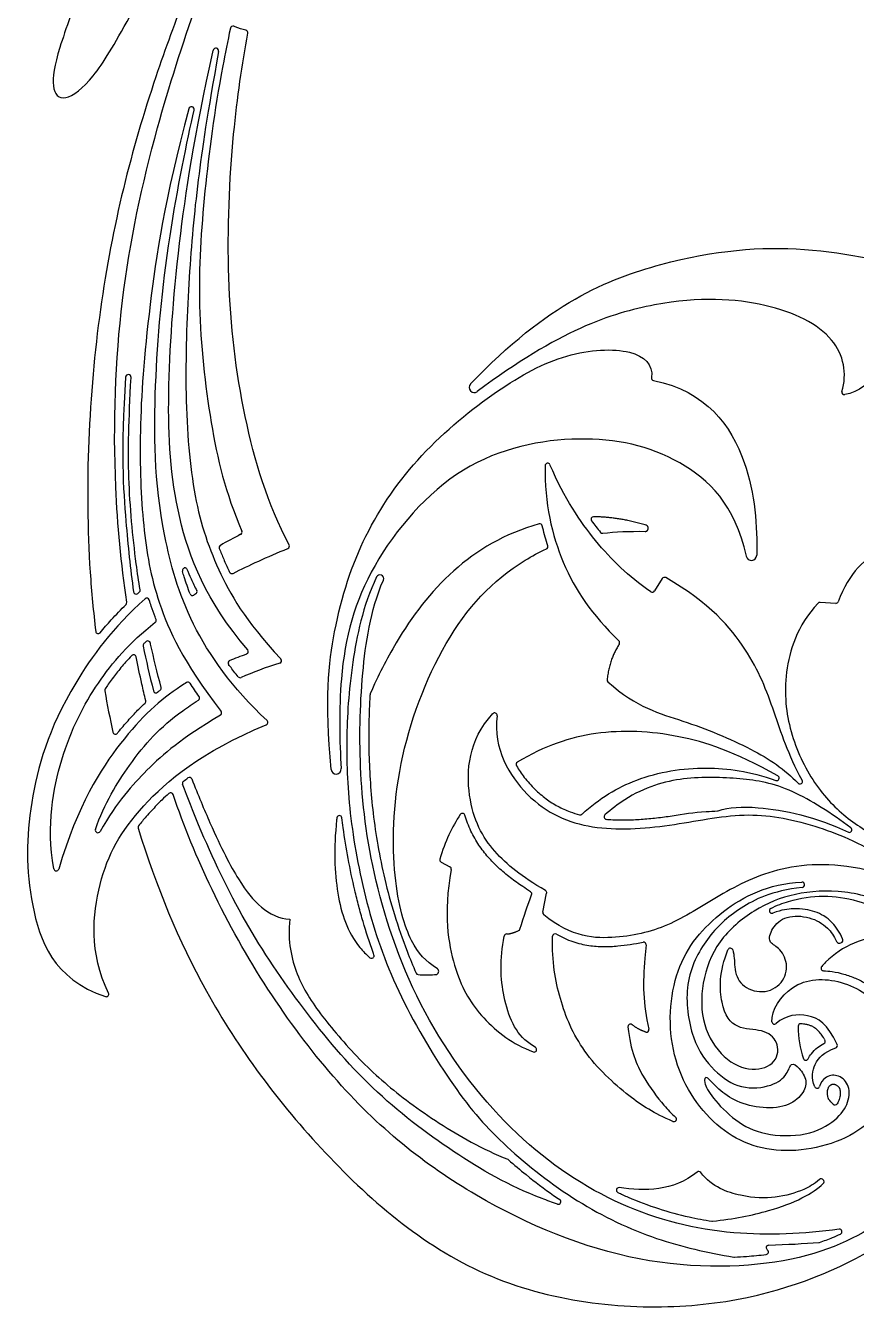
# Model space of a CAD drawing. Header units: millimetres. Extents: x -100 to 100, y -104 to 91.
# Drawn here: x 0.32 to 10.94, y -89.48 to -73.05 of the extents above; entities that cross this region are included whole.
import ezdxf

# ---------------------------------------------------------------- set-up
doc = ezdxf.new("R2010")
doc.units = ezdxf.units.MM
doc.header["$MEASUREMENT"] = 0
doc.layers.add('Layer 03', color=5, linetype='Continuous')

msp = doc.modelspace()

# ---------------------------------------------------------------- linework, layer by layer
at = {"layer": 'Layer 03'}
for p, q in [((8.463, -80.123), (8.363, -80.282)), ((10.681, -80.442), (10.482, -80.428)), ((5.633, -83.75), (5.745, -83.808)), ((6.935, -84.39), (6.983, -84.147)), ((5.549, -85.188), (5.565, -85.188)), ((6.758, -86.153), (6.811, -86.175)), ((6.841, -86.118), (6.771, -86.072))]:
    msp.add_line(p, q, dxfattribs=at)
for centre, radius, start, end in [((2.969, -73.093), 0.0323, 68.0316, 167.9484), ((3.129, -73.145), 0.0323, 349.7365, 76.37), ((2.752, -73.378), 0.0356, 349.6527, 167.4757), ((2.439, -74.126), 0.0356, 346.9837, 164.9544), ((1.632, -77.551), 0.0356, 356.847, 176.2438), ((6.058, -77.681), 0.0648, 136.4621, 306.8022), ((8.356, -77.559), 0.0323, 171.6098, 258.3689), ((10.792, -77.74), 0.0323, 163.33, 279.8306), ((6.996, -78.68), 0.0323, 23.2129, 178.8337), ((6.896, -79.457), 0.0323, 12.8755, 105.5132), ((7.583, -79.365), 0.0323, 89.0565, 216.0894), ((3.054, -79.53), 0.0323, 297.2684, 23.2411), ((7.697, -79.513), 0.0323, 218.6903, 277.1807), ((2.826, -79.727), 0.0323, 119.6442, 201.27), ((3.661, -79.708), 0.0323, 292.362, 27.886), ((6.967, -79.715), 0.0323, 294.3983, 17.8422), ((2.359, -80.005), 0.02, 22.3955, 124.6972), ((9.603, -79.824), 0.0671, 192.111, 358.5058), ((2.356, -80.022), 0.0323, 124.8253, 196.4398), ((2.957, -80.028), 0.0323, 205.6208, 296.838), ((4.85, -80.124), 0.0485, 336.9162, 154.7058), ((8.49, -80.14), 0.0323, 60.0641, 147.825), ((1.731, -80.29), 0.0323, 188.2201, 312.0146), ((1.751, -80.272), 0.0323, 311.489, 9.2295), ((1.868, -80.406), 0.145, 131.489, 131.7174), ((2.479, -80.293), 0.0323, 301.4397, 27.2631), ((8.336, -80.265), 0.0323, 236.0191, 327.825), ((1.58, -80.432), 0.0323, 314.4793, 8.3647), ((1.868, -80.406), 0.0323, 17.4317, 131.7174), ((2.452, -80.31), 0.0323, 200.7991, 301.7482), ((10.479, -80.46), 0.0323, 86.0515, 137.0952), ((10.684, -80.409), 0.0323, 266.0515, 340.5216), ((1.247, -80.795), 0.0323, 186.9938, 320.6044), ((1.956, -80.658), 0.0323, 308.5058, 21.1295), ((1.853, -80.979), 0.0323, 132.6105, 191.7154), ((1.882, -80.953), 0.0323, 12.4426, 131.9861), ((7.885, -80.944), 0.0323, 326.8551, 45.3452), ((1.7, -81.129), 0.0323, 11.2119, 136.367), ((3.135, -81.057), 0.0323, 289.5215, 40.3633), ((2.94, -81.201), 0.0323, 112.6893, 216.3209), ((3.56, -81.174), 0.0323, 287.4549, 42.7184), ((2.394, -81.481), 0.0323, 33.6883, 121.8595), ((3.062, -81.359), 0.0323, 219.0495, 293.5705), ((7.789, -81.421), 0.0323, 173.8343, 228.2646), ((1.362, -81.553), 0.0323, 145.9985, 190.1644), ((1.986, -81.552), 0.0323, 194.3556, 308.8261), ((2.021, -81.524), 0.0323, 307.933, 15.1934), ((4.757, -81.608), 0.0323, 156.6701, 176.4022), ((1.824, -81.692), 0.0323, 313.0214, 13.5282), ((2.511, -81.65), 0.0323, 302.3519, 35.3961), ((2.794, -81.842), 0.0323, 301.0659, 37.5131), ((3.384, -81.964), 0.0323, 292.4173, 46.7654), ((6.317, -81.873), 0.0323, 352.9913, 137.274), ((1.467, -82.081), 0.0323, 192.326, 321.1645), ((4.291, -82.558), 0.0647, 185.4598, 3.8728), ((6.625, -82.5), 0.0323, 121.1524, 209.979), ((2.357, -82.741), 0.0323, 127.8621, 200.2764), ((2.414, -82.698), 0.0323, 21.3614, 126.6839), ((9.926, -82.674), 0.0323, 250.776, 61.1396), ((10.223, -82.718), 0.0323, 223.4689, 28.4579), ((2.173, -82.894), 0.0323, 19.0442, 132.0126), ((9.167, -83.063), 0.0323, 274.5122, 287.9404), ((4.332, -83.187), 0.0323, 6.7779, 173.389), ((5.906, -83.158), 0.0323, 16.5214, 146.3584), ((7.413, -83.114), 0.0323, 254.6039, 313.3771), ((7.75, -83.17), 0.0323, 131.6171, 265.5517), ((1.242, -83.341), 0.0323, 160.8653, 329.9832), ((1.788, -83.304), 0.0323, 141.7493, 197.1519), ((10.857, -83.337), 0.0323, 244.326, 53.2917), ((5.648, -83.721), 0.0323, 163.6405, 242.8055), ((0.71, -83.829), 0.0323, 189.4817, 343.3467), ((5.731, -83.837), 0.0323, 350.0378, 62.8055), ((10.249, -84.039), 0.0336, 276.6521, 92.4754), ((6.761, -84.156), 0.0323, 339.0356, 57.5831), ((6.952, -84.141), 0.0323, 348.6567, 59.0617), ((6.966, -84.396), 0.0323, 168.6567, 230.6162), ((9.865, -84.37), 0.0323, 118.3176, 290.5849), ((6.473, -84.7), 0.0323, 91.2246, 168.9279), ((6.611, -84.596), 0.0323, 294.6901, 343.0643), ((7.092, -84.698), 0.0323, 60.6825, 177.9934), ((10.731, -84.745), 0.0418, 204.9779, 24.1058), ((8.223, -84.803), 0.0323, 353.8204, 102.7572), ((9.333, -84.882), 0.0323, 18.4602, 157.4179), ((4.744, -84.946), 0.0323, 230.1785, 20.1919), ((5.343, -85.154), 0.0323, 203.5828, 266.5685), ((5.563, -85.147), 0.0404, 272.2953, 56.0259), ((10.526, -85.106), 0.0323, 139.2403, 268.2016), ((1.349, -85.438), 0.0323, 251.0381, 25.4313), ((8.056, -85.853), 0.0323, 52.0591, 185.676), ((8.261, -85.891), 0.0323, 252.0924, 14.2705), ((9.897, -85.789), 0.0323, 183.5152, 311.7666), ((10.233, -85.848), 0.0323, 86.9627, 178.2712), ((10.515, -86.04), 0.0323, 297.9574, 30.0386), ((6.823, -86.145), 0.0323, 248.1986, 56.669), ((10.67, -86.095), 0.0323, 290.4034, 24.5295), ((10.298, -86.251), 0.0323, 199.2689, 332.4836), ((10.443, -86.608), 0.0323, 203.41, 344.2843), ((10.615, -86.761), 0.0323, 187.8458, 222.393), ((10.672, -86.822), 0.0323, 223.384, 330.6253), ((8.611, -87.035), 0.0323, 246.2553, 48.5249), ((6.473, -87.579), 0.0323, 48.5098, 67.8825), ((8.928, -87.736), 0.0323, 37.311, 129.4482), ((10.496, -87.834), 0.0356, 314.2254, 131.2612), ((7.907, -87.943), 0.0323, 82.4727, 244.631), ((7.133, -88.091), 0.0323, 251.4247, 55.9346), ((9.103, -88.308), 0.0323, 261.3747, 276.2267), ((10.729, -88.475), 0.0323, 294.4812, 97.4983), ((9.824, -88.679), 0.0323, 91.9018, 236.6241), ((10.465, -88.58), 0.0323, 274.3183, 288.7296), ((9.383, -88.767), 0.0323, 260.6206, 272.4466), ((9.788, -88.733), 0.0323, 277.4278, 56.6241)]:
    msp.add_arc(centre, radius, start, end, dxfattribs=at)
for points, knots in [([(0.925, -51.671), (0.925, -53.834), (0.916, -56.775), (0.89, -59.757), (0.799, -61.555), (0.806, -63.657), (1.256, -64.403), (1.436, -64.802), (1.359, -65.252), (1.293, -65.949), (1.385, -66.445), (1.309, -66.958), (1.183, -68.132), (1.234, -68.998), (1.267, -70.533), (1.225, -71.566), (1.063, -72.492), (0.71, -73.408), (0.634, -73.87), (0.794, -74.055), (1.181, -73.761), (1.531, -73.161), (1.927, -72.443), (2.082, -72.153)], [1314.773096, 1314.773096, 1314.773096, 1314.773096, 1320.856402, 1327.045912, 1333.235421, 1339.424931, 1345.614441, 1351.803951, 1357.99346, 1364.18297, 1370.37248, 1376.561989, 1382.751499, 1388.941009, 1395.130519, 1401.320028, 1407.509538, 1413.699048, 1419.888558, 1426.078067, 1432.267577, 1438.457087, 1442.225735, 1442.225735, 1442.225735, 1442.225735]), ([(2.368, -72.656), (2.237, -72.992), (1.768, -74.258), (1.178, -76.575), (1.059, -79.236), (1.185, -80.552), (1.215, -80.799)], [202.334999, 202.334999, 202.334999, 202.334999, 206.470741, 217.095379, 227.720017, 230.24362, 230.24362, 230.24362, 230.24362]), ([(1.612, -80.427), (1.539, -79.929), (1.418, -78.611), (1.495, -76.532), (1.923, -74.541), (2.324, -73.296), (2.51, -72.767)], [171.092933, 171.092933, 171.092933, 171.092933, 176.395286, 185.358769, 194.322253, 200.96882, 200.96882, 200.96882, 200.96882]), ([(2.937, -73.087), (2.902, -73.252), (2.749, -74.018), (2.594, -75.187), (2.5, -76.62), (2.668, -78.154), (2.873, -79.027), (3.084, -79.517)], [304.611482, 304.611482, 304.611482, 304.611482, 307.556161, 318.620071, 329.683981, 340.747892, 351.60748, 351.60748, 351.60748, 351.60748]), ([(3.137, -73.114), (3.09, -73.102), (3.038, -73.086), (2.987, -73.066), (2.981, -73.063)], [303.249409, 303.249409, 303.249409, 303.249409, 304.132178, 304.262706, 304.262706, 304.262706, 304.262706]), ([(3.69, -79.693), (3.414, -79.171), (3.074, -78.053), (2.869, -76.305), (2.947, -74.481), (3.089, -73.547), (3.161, -73.151)], [260.316409, 260.316409, 260.316409, 260.316409, 271.297935, 282.500443, 293.702952, 302.947001, 302.947001, 302.947001, 302.947001]), ([(3.16, -81.036), (2.62, -80.401), (2.195, -79.304), (2.113, -77.83), (2.245, -75.971), (2.473, -74.471), (2.717, -73.371)], [276.716982, 276.716982, 276.716982, 276.716982, 289.456222, 302.434665, 315.413107, 327.215518, 327.215518, 327.215518, 327.215518]), ([(2.787, -73.385), (2.643, -74.174), (2.501, -75.136), (2.405, -76.212), (2.343, -77.694), (2.44, -79.066), (2.741, -79.993), (3.117, -80.647), (3.583, -81.152)], [327.898309, 327.898309, 327.898309, 327.898309, 335.695542, 344.417375, 353.139207, 361.86104, 370.582872, 379.095402, 379.095402, 379.095402, 379.095402]), ([(2.405, -74.117), (2.096, -75.266), (1.863, -76.833), (1.76, -78.282), (1.811, -79.496), (1.967, -80.384), (2.325, -81.178), (2.82, -81.823)], [758.618261, 758.618261, 758.618261, 758.618261, 768.11399, 778.542365, 788.97074, 799.399115, 809.675763, 809.675763, 809.675763, 809.675763]), ([(3.406, -81.94), (2.507, -81.095), (1.964, -79.462), (1.952, -77.664), (2.106, -75.895), (2.386, -74.516), (2.474, -74.134)], [706.868441, 706.868441, 706.868441, 706.868441, 719.973924, 733.257017, 746.540111, 757.934903, 757.934903, 757.934903, 757.934903]), ([(6.011, -77.636), (6.999, -76.596), (8.576, -75.97), (10.307, -75.826), (11.905, -76.216), (13.314, -76.424), (14.656, -76.147), (15.498, -75.67), (15.783, -75.447)], [434.518781, 434.518781, 434.518781, 434.518781, 445.58247, 457.061055, 468.539641, 480.018227, 491.496812, 501.171449, 501.171449, 501.171449, 501.171449]), ([(10.761, -77.731), (10.829, -77.504), (10.742, -77.009), (9.848, -76.57), (8.511, -76.493), (7.14, -76.952), (6.096, -77.733)], [396.380158, 396.380158, 396.380158, 396.380158, 405.258651, 414.757148, 424.255644, 433.326528, 433.326528, 433.326528, 433.326528]), ([(4.227, -82.564), (4.141, -81.668), (4.25, -80.686), (4.615, -79.558), (5.336, -78.517), (6.372, -77.673), (7.233, -77.211), (8.12, -77.164), (8.348, -77.39), (8.324, -77.554)], [316.814292, 316.814292, 316.814292, 316.814292, 323.41611, 330.925838, 338.435567, 345.945295, 353.455024, 360.964752, 368.048342, 368.048342, 368.048342, 368.048342]), ([(1.596, -77.549), (1.534, -78.502), (1.591, -79.343), (1.656, -79.994), (1.699, -80.294)], [89.542453, 89.542453, 89.542453, 89.542453, 97.946926, 104.436322, 104.436322, 104.436322, 104.436322]), ([(1.782, -80.267), (1.765, -80.159), (1.698, -79.705), (1.618, -78.836), (1.637, -78.109), (1.667, -77.553)], [75.3796, 75.3796, 75.3796, 75.3796, 77.24197, 83.101147, 88.853619, 88.853619, 88.853619, 88.853619]), ([(8.35, -77.591), (9.025, -77.73), (9.615, -78.534), (9.68, -79.463), (9.67, -79.826)], [368.351189, 368.351189, 368.351189, 368.351189, 378.368781, 386.837789, 386.837789, 386.837789, 386.837789]), ([(9.538, -79.839), (9.396, -79.178), (8.691, -78.508), (7.449, -78.242), (5.852, -78.557), (4.649, -79.964), (4.314, -81.196), (4.333, -82.215), (4.356, -82.554)], [388.043253, 388.043253, 388.043253, 388.043253, 397.505261, 407.560883, 417.616504, 427.672125, 437.727747, 444.914965, 444.914965, 444.914965, 444.914965]), ([(8.317, -80.292), (8.022, -80.092), (7.625, -79.703), (7.213, -79.106), (7.025, -78.668)], [259.896182, 259.896182, 259.896182, 259.896182, 266.786964, 273.248235, 273.248235, 273.248235, 273.248235]), ([(6.963, -78.68), (6.954, -79.163), (7.158, -80.012), (7.561, -80.578), (7.908, -80.921)], [273.791454, 273.791454, 273.791454, 273.791454, 281.46606, 289.757766, 289.757766, 289.757766, 289.757766]), ([(6.887, -79.425), (6.445, -79.548), (5.732, -79.976), (5.118, -80.799), (4.824, -81.369), (4.727, -81.595)], [108.190215, 108.190215, 108.190215, 108.190215, 115.402465, 122.6592, 127.096343, 127.096343, 127.096343, 127.096343]), ([(6.998, -79.705), (6.995, -79.696), (6.968, -79.612), (6.945, -79.526), (6.928, -79.449)], [195.713306, 195.713306, 195.713306, 195.713306, 195.886002, 197.35189, 197.35189, 197.35189, 197.35189]), ([(13.477, -80.06), (13.31, -79.878), (12.844, -79.541), (12.036, -79.453), (11.297, -79.657), (10.844, -80.052), (10.714, -80.42)], [349.814882, 349.814882, 349.814882, 349.814882, 354.528224, 360.016773, 365.505321, 370.88205, 370.88205, 370.88205, 370.88205]), ([(2.796, -79.738), (2.814, -79.784), (2.843, -79.855), (2.884, -79.949), (2.91, -80.004), (2.925, -80.036), (2.928, -80.042)], [353.099179, 353.099179, 353.099179, 353.099179, 354.013698, 354.509422, 355.010903, 355.148651, 355.148651, 355.148651, 355.148651]), ([(5.586, -85.114), (5.431, -85.009), (5.248, -84.837), (4.998, -84.035), (5.024, -82.512), (5.64, -80.855), (6.35, -80.077), (6.884, -79.788), (6.98, -79.744)], [151.650543, 151.650543, 151.650543, 151.650543, 159.901401, 168.353099, 176.804798, 185.256496, 193.708194, 195.422032, 195.422032, 195.422032, 195.422032]), ([(2.422, -80.321), (2.395, -80.249), (2.361, -80.152), (2.332, -80.055), (2.325, -80.032)], [4.564733, 4.564733, 4.564733, 4.564733, 6.007767, 6.456273, 6.456273, 6.456273, 6.456273]), ([(2.378, -79.997), (2.396, -80.041), (2.437, -80.136), (2.482, -80.229), (2.508, -80.279)], [6.972982, 6.972982, 6.972982, 6.972982, 7.847956, 8.890022, 8.890022, 8.890022, 8.890022]), ([(4.807, -80.103), (4.629, -80.478), (4.465, -81.303), (4.412, -82.187), (4.447, -83.151), (4.677, -84.354), (5.065, -85.444), (5.815, -86.692), (6.421, -87.378), (7.368, -88.122), (8.355, -88.59), (9.042, -88.743), (9.378, -88.799)], [475.811548, 475.811548, 475.811548, 475.811548, 481.78435, 488.662033, 495.539716, 502.417399, 509.295083, 516.172766, 523.050449, 529.928132, 536.805816, 543.189064, 543.189064, 543.189064, 543.189064]), ([(10.725, -88.443), (10.271, -88.503), (9.312, -88.551), (7.921, -88.205), (6.579, -87.321), (5.397, -85.817), (4.748, -84.041), (4.574, -82.575), (4.601, -81.417), (4.724, -80.544), (4.895, -80.143)], [392.582143, 392.582143, 392.582143, 392.582143, 402.01578, 412.614632, 423.213483, 433.812335, 444.411186, 455.010038, 465.608889, 474.881381, 474.881381, 474.881381, 474.881381]), ([(10.251, -82.702), (10.075, -82.378), (9.881, -81.771), (9.61, -81.066), (9.075, -80.439), (8.507, -80.112)], [237.891084, 237.891084, 237.891084, 237.891084, 244.227013, 251.22043, 258.105643, 258.105643, 258.105643, 258.105643]), ([(1.847, -80.381), (1.431, -80.752), (0.681, -81.78), (0.33, -83.023), (0.314, -84.237), (0.67, -85.24), (1.338, -85.469)], [887.224306, 887.224306, 887.224306, 887.224306, 894.073091, 906.183879, 918.294667, 929.986786, 929.986786, 929.986786, 929.986786]), ([(1.272, -80.816), (1.318, -80.76), (1.424, -80.637), (1.538, -80.519), (1.603, -80.455)], [230.710009, 230.710009, 230.710009, 230.710009, 232.048, 233.738116, 233.738116, 233.738116, 233.738116]), ([(1.986, -80.646), (1.982, -80.635), (1.961, -80.579), (1.931, -80.496), (1.908, -80.423), (1.899, -80.396)], [885.187168, 885.187168, 885.187168, 885.187168, 885.403489, 886.306087, 886.825373, 886.825373, 886.825373, 886.825373]), ([(10.456, -80.438), (10.183, -80.732), (9.992, -81.356), (10.072, -82.09), (10.39, -82.766), (10.834, -83.222), (11.318, -83.488), (11.837, -83.877), (12.268, -84.397), (12.429, -84.788)], [270.526062, 270.526062, 270.526062, 270.526062, 275.523254, 280.584565, 285.645877, 290.707189, 295.7685, 300.829812, 305.384116, 305.384116, 305.384116, 305.384116]), ([(0.678, -83.834), (0.583, -83.265), (0.759, -82.325), (1.207, -81.45), (1.642, -80.949), (1.976, -80.683)], [859.292098, 859.292098, 859.292098, 859.292098, 867.54841, 876.441174, 884.933663, 884.933663, 884.933663, 884.933663]), ([(2.052, -81.515), (2.001, -81.325), (1.955, -81.136), (1.915, -80.952), (1.913, -80.946)], [1.192608, 1.192608, 1.192608, 1.192608, 4.186218, 4.290351, 4.290351, 4.290351, 4.290351]), ([(1.677, -81.107), (1.65, -81.135), (1.582, -81.209), (1.48, -81.331), (1.395, -81.447), (1.348, -81.515), (1.335, -81.535)], [16.235849, 16.235849, 16.235849, 16.235849, 16.968314, 18.090172, 19.184505, 19.629172, 19.629172, 19.629172, 19.629172]), ([(1.855, -81.685), (1.838, -81.614), (1.794, -81.426), (1.755, -81.239), (1.732, -81.123)], [13.851595, 13.851595, 13.851595, 13.851595, 14.58608, 15.798975, 15.798975, 15.798975, 15.798975]), ([(2.377, -81.453), (2.353, -81.468), (2.056, -81.658), (1.577, -82.089), (0.987, -83.016), (0.741, -83.838)], [841.787431, 841.787431, 841.787431, 841.787431, 842.512174, 850.837199, 858.755007, 858.755007, 858.755007, 858.755007]), ([(7.768, -81.445), (8.138, -81.775), (8.723, -81.921), (9.609, -82.283), (10.031, -82.562), (10.199, -82.74)], [219.985836, 219.985836, 219.985836, 219.985836, 225.902982, 231.885558, 237.315164, 237.315164, 237.315164, 237.315164]), ([(2.006, -81.577), (2.009, -81.575), (2.02, -81.566), (2.032, -81.556), (2.041, -81.549)], [9.1283873, 9.1283873, 9.1283873, 9.1283873, 9.1932096, 9.4067609, 9.4067609, 9.4067609, 9.4067609]), ([(4.724, -81.606), (4.723, -81.624), (4.715, -81.76), (4.706, -82.014), (4.708, -82.373), (4.726, -82.744), (4.761, -83.133), (4.821, -83.544), (4.91, -83.977), (5.034, -84.43), (5.172, -84.83), (5.273, -85.076), (5.313, -85.167)], [127.165221, 127.165221, 127.165221, 127.165221, 127.510406, 129.68702, 131.882649, 134.165828, 136.577369, 139.135378, 141.862233, 144.777746, 147.846745, 149.707593, 149.707593, 149.707593, 149.707593]), ([(1.211, -83.33), (1.325, -83.002), (1.7, -82.39), (2.072, -81.986), (2.457, -81.723), (2.528, -81.677)], [824.682461, 824.682461, 824.682461, 824.682461, 830.665391, 838.301113, 839.889474, 839.889474, 839.889474, 839.889474]), ([(1.492, -82.101), (1.501, -82.09), (1.55, -82.03), (1.64, -81.925), (1.75, -81.808), (1.819, -81.741), (1.846, -81.716)], [22.166171, 22.166171, 22.166171, 22.166171, 22.42705, 23.617848, 24.727865, 25.405702, 25.405702, 25.405702, 25.405702]), ([(2.811, -81.87), (2.294, -82.181), (1.917, -82.504), (1.49, -82.976), (1.27, -83.357)], [810.012428, 810.012428, 810.012428, 810.012428, 817.643125, 824.092128, 824.092128, 824.092128, 824.092128]), ([(6.968, -84.113), (6.664, -83.931), (6.283, -83.64), (5.93, -83.015), (5.979, -82.191), (6.294, -81.851)], [250.347088, 250.347088, 250.347088, 250.347088, 256.444933, 262.672548, 268.482882, 268.482882, 268.482882, 268.482882]), ([(6.35, -81.877), (6.297, -82.301), (6.727, -83.02), (7.539, -83.366), (8.566, -83.301), (9.528, -83.085), (10.329, -83.235), (10.994, -83.496), (11.304, -83.706)], [268.986523, 268.986523, 268.986523, 268.986523, 275.194278, 281.87518, 288.556083, 295.236986, 301.917888, 307.571703, 307.571703, 307.571703, 307.571703]), ([(1.378, -85.425), (1.129, -84.902), (1.221, -83.91), (1.684, -83.084), (2.558, -82.339), (3.396, -81.994)], [677.583153, 677.583153, 677.583153, 677.583153, 686.999157, 696.823056, 706.469291, 706.469291, 706.469291, 706.469291]), ([(9.942, -82.645), (9.372, -82.331), (8.651, -82.09), (7.614, -82.041), (6.961, -82.259), (6.608, -82.472)], [181.802175, 181.802175, 181.802175, 181.802175, 189.756548, 198.069064, 206.086926, 206.086926, 206.086926, 206.086926]), ([(6.597, -82.516), (6.627, -82.568), (6.698, -82.674), (6.826, -82.816), (6.97, -82.94), (7.122, -83.037), (7.268, -83.103), (7.363, -83.134), (7.405, -83.145)], [155.120391, 155.120391, 155.120391, 155.120391, 156.232507, 157.485784, 158.654433, 159.754626, 160.82176, 161.616089, 161.616089, 161.616089, 161.616089]), ([(7.436, -83.137), (7.655, -82.931), (8.157, -82.638), (8.975, -82.502), (9.579, -82.587), (9.916, -82.704)], [161.821246, 161.821246, 161.821246, 161.821246, 168.011186, 175.101884, 181.207494, 181.207494, 181.207494, 181.207494]), ([(7.123, -88.122), (7.055, -88.099), (6.552, -87.918), (5.795, -87.481), (4.727, -86.674), (3.848, -85.625), (3.107, -84.529), (2.633, -83.54), (2.392, -82.928), (2.327, -82.752)], [349.675281, 349.675281, 349.675281, 349.675281, 350.965749, 359.463674, 367.961598, 376.459523, 384.957448, 393.455373, 396.812707, 396.812707, 396.812707, 396.812707]), ([(2.444, -82.686), (2.523, -82.887), (2.762, -83.462), (3.056, -84.023), (3.315, -84.343), (3.565, -84.478), (3.698, -84.478)], [293.276167, 293.276167, 293.276167, 293.276167, 296.229663, 302.088839, 307.948015, 313.807191, 313.807191, 313.807191, 313.807191]), ([(10.876, -83.311), (10.628, -83.126), (10.064, -82.764), (9.477, -82.674), (8.737, -82.645), (8.158, -82.811), (7.811, -83.072), (7.728, -83.146)], [125.46235, 125.46235, 125.46235, 125.46235, 130.25603, 135.553852, 140.851673, 146.149495, 147.897023, 147.897023, 147.897023, 147.897023]), ([(2.152, -82.87), (2.121, -82.898), (2.044, -82.97), (1.948, -83.069), (1.849, -83.179), (1.795, -83.244), (1.763, -83.284)], [407.792836, 407.792836, 407.792836, 407.792836, 408.557087, 409.744514, 410.362644, 411.306831, 411.306831, 411.306831, 411.306831]), ([(12.146, -87.355), (12.123, -87.4), (11.944, -87.728), (11.418, -88.304), (10.272, -88.917), (8.175, -88.979), (6.026, -88.097), (4.229, -86.674), (2.866, -84.579), (2.344, -83.29), (2.204, -82.884)], [348.054548, 348.054548, 348.054548, 348.054548, 349.478039, 358.441522, 367.405005, 376.368487, 385.33197, 394.295453, 403.258935, 407.398502, 407.398502, 407.398502, 407.398502]), ([(7.747, -83.202), (7.766, -83.204), (7.849, -83.209), (7.998, -83.212), (8.193, -83.203), (8.39, -83.184), (8.661, -83.148), (8.906, -83.104), (9.124, -83.098), (9.169, -83.095)], [106.572039, 106.572039, 106.572039, 106.572039, 106.932657, 108.116877, 109.325834, 110.553713, 111.793635, 114.39382, 115.176054, 115.176054, 115.176054, 115.176054]), ([(9.177, -83.093), (9.317, -83.048), (9.732, -83.018), (10.436, -83.171), (10.843, -83.366)], [115.222927, 115.222927, 115.222927, 115.222927, 119.03757, 124.872549, 124.872549, 124.872549, 124.872549]), ([(4.3, -83.183), (4.299, -83.192), (4.257, -83.565), (4.28, -84.187), (4.45, -84.693), (4.674, -84.93), (4.723, -84.971)], [38.150247, 38.150247, 38.150247, 38.150247, 38.329136, 45.58587, 52.842605, 54.515202, 54.515202, 54.515202, 54.515202]), ([(4.774, -84.935), (4.77, -84.924), (4.719, -84.784), (4.652, -84.577), (4.578, -84.31), (4.512, -84.042), (4.442, -83.709), (4.391, -83.399), (4.369, -83.225), (4.364, -83.183)], [55.038847, 55.038847, 55.038847, 55.038847, 55.247344, 57.808969, 59.087994, 60.373941, 62.932265, 65.406364, 66.192037, 66.192037, 66.192037, 66.192037]), ([(6.778, -84.128), (6.744, -84.107), (6.656, -84.05), (6.517, -83.95), (6.368, -83.825), (6.232, -83.686), (6.111, -83.531), (6.008, -83.352), (5.958, -83.219), (5.937, -83.149)], [154.293175, 154.293175, 154.293175, 154.293175, 155.038228, 156.240941, 157.47184, 158.640534, 159.845143, 161.111846, 162.464936, 162.464936, 162.464936, 162.464936]), ([(1.758, -83.313), (1.991, -84.069), (2.589, -85.526), (4.063, -87.517), (6.153, -89.294), (8.982, -89.572), (10.952, -88.915), (11.995, -88.151), (12.343, -87.523), (12.428, -87.325)], [411.500222, 411.500222, 411.500222, 411.500222, 420.844944, 431.469581, 442.094219, 452.718857, 463.343495, 473.968133, 478.728242, 478.728242, 478.728242, 478.728242]), ([(11.268, -83.902), (11.262, -83.9), (10.777, -83.758), (9.986, -83.763), (9.223, -84.142), (8.574, -84.577), (7.91, -84.743), (7.306, -84.717), (6.946, -84.421)], [219.33148, 219.33148, 219.33148, 219.33148, 219.414679, 225.218383, 231.022088, 236.825792, 242.629496, 248.354137, 248.354137, 248.354137, 248.354137]), ([(5.762, -83.842), (5.66, -84.424), (5.787, -85.164), (6.098, -85.716), (6.514, -86.056), (6.758, -86.153)], [167.069523, 167.069523, 167.069523, 167.069523, 172.764493, 178.535605, 184.306717, 184.306717, 184.306717, 184.306717]), ([(9.865, -85.791), (9.856, -85.647), (10.108, -85.243), (10.765, -85.219), (11.367, -85.608), (11.526, -86.413), (11.14, -87.23), (10.002, -87.548), (9.116, -87.207), (8.507, -86.254), (8.577, -85.063), (9.173, -84.357), (9.812, -84.024), (10.248, -84.005)], [353.334774, 353.334774, 353.334774, 353.334774, 358.574139, 364.619061, 370.663983, 376.708904, 382.753826, 388.798748, 394.84367, 400.888591, 406.933513, 412.978435, 418.719402, 418.719402, 418.719402, 418.719402]), ([(10.253, -84.072), (9.86, -84.118), (9.416, -84.338), (9.024, -84.701), (8.722, -85.282), (8.831, -86.048), (9.121, -86.432), (9.463, -86.666), (9.891, -86.618), (10.074, -86.458), (10.103, -86.297), (10.215, -86.373), (10.325, -86.546), (10.269, -86.716), (10.066, -86.886), (9.704, -86.903), (9.367, -86.8), (9.149, -86.63), (9.019, -86.463), (8.987, -86.551), (9.082, -86.748), (9.397, -87.069), (9.749, -87.246), (10.324, -87.263), (10.705, -87.049), (10.858, -86.819), (10.86, -86.574), (10.696, -86.456), (10.557, -86.483), (10.488, -86.566), (10.474, -86.617)], [419.357345, 419.357345, 419.357345, 419.357345, 421.466992, 423.691448, 425.915905, 428.140361, 430.364818, 432.589274, 434.813731, 437.038188, 439.262644, 441.487101, 443.711557, 445.936014, 448.16047, 450.384927, 452.609383, 454.83384, 457.058297, 459.282753, 461.50721, 463.731666, 465.956123, 468.180579, 470.405036, 472.629492, 474.853949, 477.078406, 479.302862, 480.777549, 480.777549, 480.777549, 480.777549]), ([(11.48, -84.43), (11.241, -84.216), (10.768, -84.096), (10.146, -84.133), (9.634, -84.343), (9.156, -84.742), (8.952, -85.296), (8.961, -85.844), (9.238, -86.279), (9.621, -86.445), (9.942, -86.32), (9.958, -86.037), (9.756, -85.878), (9.404, -85.898), (9.198, -85.627), (9.188, -85.147), (9.303, -84.87)], [254.591883, 254.591883, 254.591883, 254.591883, 257.603636, 260.796147, 263.988658, 267.181168, 270.373679, 273.56619, 276.758701, 279.951212, 283.143723, 286.336234, 289.528745, 292.721256, 295.913767, 298.88639, 298.88639, 298.88639, 298.88639]), ([(9.85, -84.342), (9.926, -84.301), (10.163, -84.215), (10.525, -84.165), (10.947, -84.224), (11.217, -84.339), (11.413, -84.507)], [242.754756, 242.754756, 242.754756, 242.754756, 244.293092, 247.496369, 250.699646, 253.604668, 253.604668, 253.604668, 253.604668]), ([(10.769, -84.728), (10.734, -84.649), (10.618, -84.477), (10.42, -84.373), (10.201, -84.332), (9.99, -84.358), (9.877, -84.4)], [234.506424, 234.506424, 234.506424, 234.506424, 236.106078, 238.422857, 240.739637, 242.153429, 242.153429, 242.153429, 242.153429]), ([(3.698, -84.478), (3.668, -84.765), (3.765, -85.208), (4.08, -85.699), (4.619, -86.324), (5.192, -86.817), (5.895, -87.282), (6.328, -87.485), (6.485, -87.549)], [313.807191, 313.807191, 313.807191, 313.807191, 319.216191, 324.62519, 330.034189, 335.443188, 340.852188, 343.889674, 343.889674, 343.889674, 343.889674]), ([(9.363, -84.872), (9.386, -84.94), (9.379, -85.121), (9.451, -85.334), (9.748, -85.447), (10.015, -85.31), (10.083, -85.044), (9.953, -84.822), (9.81, -84.788), (9.854, -84.593), (10.038, -84.425), (10.356, -84.442), (10.572, -84.567), (10.66, -84.692), (10.693, -84.763)], [299.371444, 299.371444, 299.371444, 299.371444, 300.617666, 302.281891, 303.946116, 305.610341, 307.274566, 308.938791, 310.603017, 312.267242, 313.931467, 315.595692, 317.259917, 318.501646, 318.501646, 318.501646, 318.501646]), ([(6.771, -86.072), (6.582, -85.947), (6.401, -85.484), (6.382, -84.995), (6.441, -84.694)], [185.899397, 185.899397, 185.899397, 185.899397, 190.657944, 195.277093, 195.277093, 195.277093, 195.277093]), ([(8.598, -87.065), (8.358, -86.96), (8.014, -86.748), (7.414, -86.178), (7.132, -85.5), (7.05, -85.017), (7.06, -84.701), (7.06, -84.697)], [34.184802, 34.184802, 34.184802, 34.184802, 38.598623, 43.896445, 49.194267, 54.492089, 54.560778, 54.560778, 54.560778, 54.560778]), ([(7.108, -84.67), (7.142, -84.689), (7.21, -84.724), (7.316, -84.766), (7.421, -84.796), (7.552, -84.822), (7.71, -84.833), (7.94, -84.82), (8.106, -84.796), (8.216, -84.771)], [54.97027, 54.97027, 54.97027, 54.97027, 55.686671, 56.406626, 57.083453, 57.720275, 58.900791, 60.031935, 62.018836, 62.018836, 62.018836, 62.018836]), ([(12.683, -86.194), (12.689, -85.945), (12.61, -85.393), (12.193, -84.855), (11.339, -84.584), (10.739, -84.826), (10.518, -85.066), (10.502, -85.085)], [108.289063, 108.289063, 108.289063, 108.289063, 115.305123, 125.929761, 136.554398, 147.179036, 148.052552, 148.052552, 148.052552, 148.052552]), ([(8.255, -84.806), (8.249, -84.864), (8.214, -85.242), (8.212, -85.568), (8.292, -85.883)], [62.399097, 62.399097, 62.399097, 62.399097, 63.472968, 69.475325, 69.475325, 69.475325, 69.475325]), ([(10.525, -85.139), (10.562, -85.14), (10.65, -85.148), (10.788, -85.178), (10.937, -85.231), (11.078, -85.305), (11.208, -85.401), (11.304, -85.499), (11.357, -85.569), (11.376, -85.597), (11.38, -85.602)], [85.276849, 85.276849, 85.276849, 85.276849, 85.953635, 86.920451, 87.893495, 88.876985, 89.873393, 90.887752, 91.404276, 91.512767, 91.512767, 91.512767, 91.512767]), ([(10.7, -86.081), (10.576, -85.811), (10.351, -85.674), (10.043, -85.701), (9.919, -85.813)], [346.358018, 346.358018, 346.358018, 346.358018, 349.731907, 352.887092, 352.887092, 352.887092, 352.887092]), ([(8.023, -85.856), (8.054, -86.167), (8.222, -86.532), (8.456, -86.829), (8.58, -86.965), (8.632, -87.011)], [71.654332, 71.654332, 71.654332, 71.654332, 74.640368, 77.873556, 79.831179, 79.831179, 79.831179, 79.831179]), ([(10.201, -85.847), (10.201, -85.849), (10.197, -85.992), (10.222, -86.132), (10.268, -86.262)], [35.138505, 35.138505, 35.138505, 35.138505, 35.174967, 40.311118, 40.311118, 40.311118, 40.311118]), ([(10.543, -86.023), (10.537, -86.012), (10.519, -85.982), (10.487, -85.938), (10.45, -85.897), (10.414, -85.868), (10.378, -85.847), (10.34, -85.833), (10.293, -85.822), (10.257, -85.817), (10.235, -85.816)], [32.396045, 32.396045, 32.396045, 32.396045, 32.633652, 33.055694, 33.392847, 33.668034, 33.911363, 34.152897, 34.415262, 34.819778, 34.819778, 34.819778, 34.819778]), ([(10.327, -86.266), (10.339, -86.242), (10.373, -86.188), (10.443, -86.12), (10.502, -86.083), (10.531, -86.068)], [30.2882, 30.2882, 30.2882, 30.2882, 30.784635, 31.468836, 32.074621, 32.074621, 32.074621, 32.074621]), ([(10.413, -86.621), (10.366, -86.511), (10.404, -86.297), (10.529, -86.182), (10.682, -86.125)], [481.269293, 481.269293, 481.269293, 481.269293, 483.338097, 485.776967, 485.776967, 485.776967, 485.776967]), ([(10.583, -86.765), (10.579, -86.735), (10.573, -86.693), (10.582, -86.647), (10.59, -86.629), (10.598, -86.616), (10.608, -86.606), (10.618, -86.598), (10.628, -86.592), (10.637, -86.589), (10.646, -86.587), (10.656, -86.587), (10.664, -86.589), (10.671, -86.591), (10.679, -86.594), (10.691, -86.599), (10.701, -86.607), (10.711, -86.615), (10.72, -86.624), (10.726, -86.635), (10.731, -86.644), (10.735, -86.655), (10.738, -86.673), (10.74, -86.696), (10.738, -86.723), (10.734, -86.752), (10.725, -86.783), (10.714, -86.812), (10.705, -86.83), (10.7, -86.838)], [-33.358274, -33.358274, -33.358274, -33.358274, -32.761059, -32.603813, -32.489858, -32.399754, -32.316068, -32.230764, -32.159943, -32.102226, -32.049541, -31.99318, -31.925061, -31.895712, -31.85303, -31.760696, -31.664582, -31.614847, -31.521766, -31.4314, -31.385499, -31.33341, -31.20769, -31.055938, -30.898647, -30.710508, -30.510584, -30.303814, -30.136129, -30.136129, -30.136129, -30.136129]), ([(6.495, -87.555), (6.568, -87.62), (6.756, -87.778), (6.977, -87.945), (7.124, -88.046), (7.151, -88.064)], [343.957298, 343.957298, 343.957298, 343.957298, 345.778939, 348.506105, 349.101033, 349.101033, 349.101033, 349.101033]), ([(10.473, -87.807), (10.403, -87.868), (10.256, -87.952), (9.913, -88.054), (9.508, -88.043), (9.099, -87.906), (8.954, -87.716)], [108.965506, 108.965506, 108.965506, 108.965506, 110.97231, 113.879348, 116.786386, 119.562716, 119.562716, 119.562716, 119.562716]), ([(9.106, -88.34), (9.368, -88.312), (10.008, -88.187), (10.392, -87.985), (10.521, -87.859)], [96.734744, 96.734744, 96.734744, 96.734744, 101.171649, 108.285737, 108.285737, 108.285737, 108.285737]), ([(7.893, -87.972), (7.937, -87.993), (8.107, -88.07), (8.409, -88.185), (8.769, -88.282), (9, -88.325), (9.098, -88.34)], [88.860892, 88.860892, 88.860892, 88.860892, 89.767547, 92.323481, 94.849054, 96.682901, 96.682901, 96.682901, 96.682901]), ([(10.475, -88.611), (10.531, -88.592), (10.621, -88.558), (10.709, -88.52), (10.743, -88.505)], [390.232778, 390.232778, 390.232778, 390.232778, 391.334289, 392.013106, 392.013106, 392.013106, 392.013106]), ([(9.385, -88.799), (9.437, -88.797), (9.573, -88.789), (9.709, -88.775), (9.792, -88.765)], [543.230345, 543.230345, 543.230345, 543.230345, 544.201783, 545.760295, 545.760295, 545.760295, 545.760295])]:
    msp.add_open_spline(points, degree=3, knots=knots, dxfattribs=at)
for points, degree in [([(11.347, -76.929), (11.397, -77.274), (11.151, -77.711), (10.798, -77.772)], 3), ([(7.557, -79.384), (7.594, -79.435), (7.633, -79.484), (7.672, -79.533)], 3), ([(3.069, -79.558), (2.979, -79.605), (2.893, -79.651), (2.81, -79.699)], 3), ([(7.701, -79.545), (7.864, -79.525), (8.043, -79.516), (8.242, -79.521)], 3), ([(2.972, -80.057), (3.176, -79.954), (3.408, -79.848), (3.673, -79.738)], 3), ([(2.337, -79.996), (2.341, -79.993), (2.344, -79.991), (2.348, -79.989)], 3), ([(1.753, -80.314), (1.759, -80.308), (1.765, -80.303), (1.772, -80.297)], 3), ([(2.496, -80.321), (2.487, -80.326), (2.478, -80.332), (2.469, -80.337)], 3), ([(1.86, -80.929), (1.85, -80.938), (1.841, -80.947), (1.831, -80.956)], 3), ([(7.912, -80.962), (7.785, -81.157), (7.757, -81.417)], 2), ([(1.821, -80.986), (1.86, -81.173), (1.904, -81.366), (1.954, -81.56)], 3), ([(2.927, -81.172), (3, -81.141), (3.073, -81.113), (3.146, -81.087)], 3), ([(2.933, -81.246), (2.926, -81.238), (2.92, -81.229), (2.914, -81.221)], 3), ([(3.037, -81.38), (3, -81.335), (2.966, -81.291), (2.933, -81.246)], 3), ([(3.569, -81.205), (3.387, -81.262), (3.223, -81.324), (3.075, -81.389)], 3), ([(2.537, -81.631), (2.498, -81.576), (2.459, -81.52), (2.421, -81.463)], 3), ([(1.33, -81.559), (1.362, -81.739), (1.397, -81.915), (1.435, -82.088)], 3), ([(2.337, -82.715), (2.356, -82.7), (2.375, -82.686), (2.394, -82.672)], 3), ([(5.879, -83.141), (5.774, -83.299), (5.683, -83.487), (5.617, -83.712)], 3), ([(6.642, -84.605), (6.692, -84.442), (6.741, -84.297), (6.791, -84.167)], 3), ([(6.472, -84.668), (6.535, -84.666), (6.624, -84.625)], 2), ([(5.341, -85.187), (5.405, -85.191), (5.474, -85.191), (5.549, -85.188)], 3), ([(8.251, -85.922), (8.158, -85.892), (8.075, -85.827)], 2), ([(10.649, -86.844), (10.629, -86.824), (10.61, -86.804), (10.591, -86.783)], 3), ([(8.908, -87.711), (8.602, -87.963), (8.237, -87.954), (7.911, -87.911)], 3), ([(9.823, -88.646), (10.06, -88.638), (10.274, -88.627), (10.467, -88.612)], 3)]:
    msp.add_open_spline(points, degree=degree, dxfattribs=at)
msp.add_rational_spline([(8.242, -79.521), (8.263, -79.522), (8.28, -79.508), (8.283, -79.487), (8.287, -79.466), (8.275, -79.448), (8.255, -79.442), (8.016, -79.368), (7.793, -79.336), (7.584, -79.333)], [1, 0.835754586815, 0.835754586815, 1, 0.835754586815, 0.835754586815, 1, 1, 1, 1], degree=3, knots=[-27.051765, -27.051765, -27.051765, -27.051765, -26.693151, -26.693151, -26.693151, -26.334538, -26.334538, -26.334538, -23.489175, -23.489175, -23.489175, -23.489175], dxfattribs=at)

doc.saveas('drawing.dxf')
